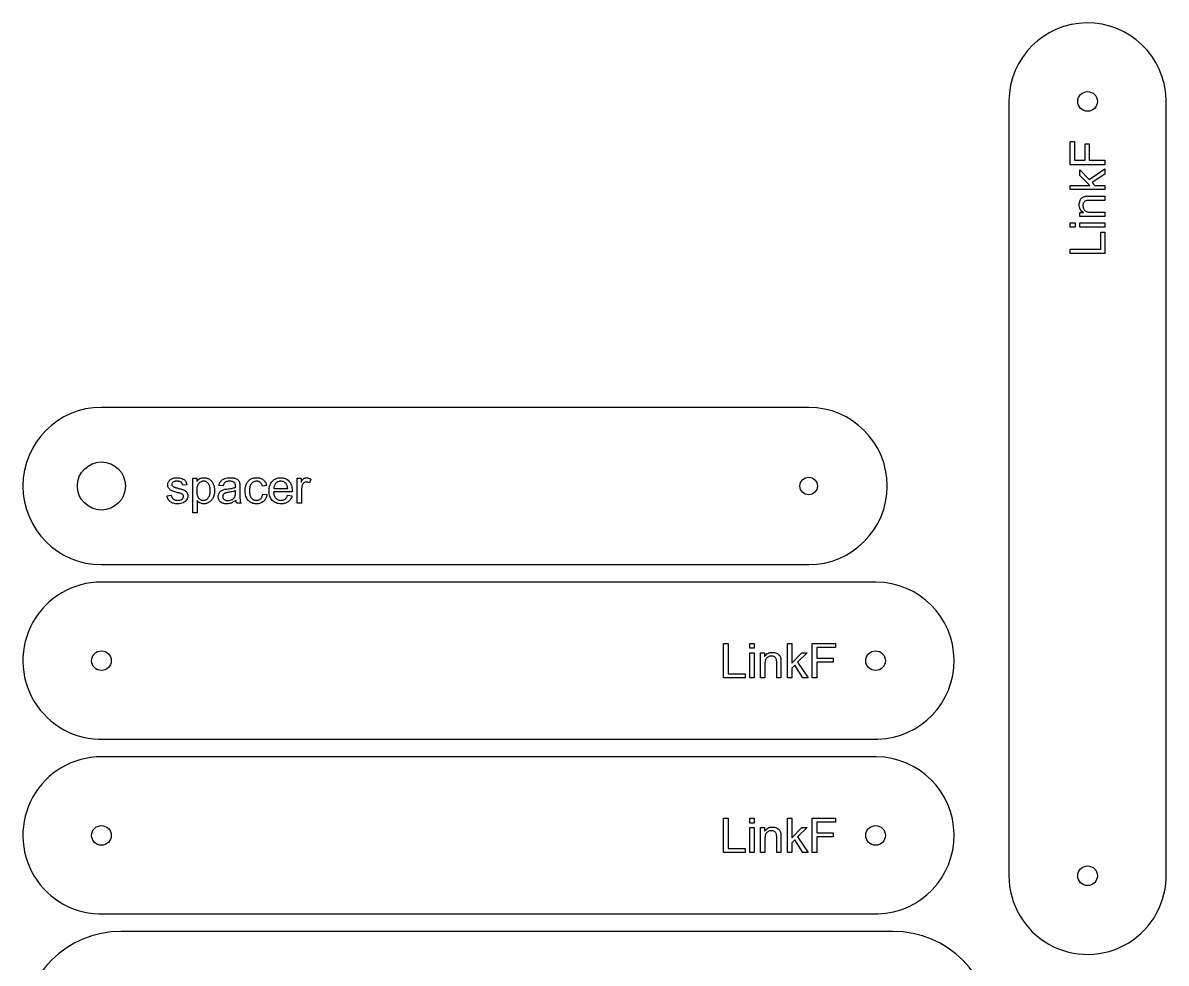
# Model space of a CAD drawing. Header units: millimetres. Extents: x 19 to 1150, y 19 to 1150.
# Drawn here: x 509 to 1033, y 487 to 917 of the extents above; entities that cross this region are included whole.
import ezdxf

# ---------------------------------------------------------------- set-up
doc = ezdxf.new("R2010")
doc.units = ezdxf.units.MM
doc.layers.add('cut', color=5, linetype='Continuous', true_color=0x0000ff)
doc.layers.add('line engraving', color=1, linetype='Continuous', true_color=0xff0000)

msp = doc.modelspace()

# ---------------------------------------------------------------- linework, layer by layer
at = {"layer": 'cut', "color": 5, "true_color": 0x0000ff}
for points in [[(960.7, 526.5, 1.015779), (1032.68, 527.63), (1032.68, 882.19, 0.980982), (960.7, 881.39)], [(545, 741, 1), (545, 669), (868.96, 669, 0.999274), (868.96, 741)], [(545, 661, 1.015779), (546.13, 589.02), (900.69, 589.02, 0.980982), (899.89, 661)], [(545, 581, 1.015779), (546.13, 509.02), (900.69, 509.02, 0.980982), (899.89, 581)], [(907.7, 411, 1), (907.7, 501), (554, 501, 1), (554, 411)]]:
    msp.add_lwpolyline(points, format="xyb", close=True, dxfattribs=at)
for centre, radius in [((996.7, 881.1), 4.5), ((545, 705), 11), ((868.94, 705), 4), ((545, 625), 4.5), ((899.6, 625), 4.5), ((545, 545), 4.5), ((899.6, 545), 4.5), ((996.7, 526.5), 4.5)]:
    msp.add_circle(centre, radius, dxfattribs=at)
at = {"layer": 'line engraving', "color": 1, "true_color": 0xff0000}
for points in [[(1004.6, 852.12), (988.8, 852.12), (988.8, 862.78), (990.67, 862.78), (990.67, 854.21), (995.56, 854.21), (995.56, 861.63), (997.42, 861.63), (997.42, 854.21), (1004.6, 854.21), (1004.6, 852.12)], [(1004.6, 840.74), (988.8, 840.74), (988.8, 842.68), (997.81, 842.68), (993.15, 847.27), (993.15, 849.78), (997.4, 845.41), (1004.6, 850.23), (1004.6, 847.83), (998.75, 844.05), (1000.06, 842.68), (1004.6, 842.68), (1004.6, 840.74)], [(1004.6, 828.46), (993.15, 828.46), (993.15, 830.21), (994.78, 830.21), (994.34, 830.54), (993.96, 830.91), (993.63, 831.31), (993.37, 831.75), (993.16, 832.22), (993.01, 832.73), (992.93, 833.27), (992.9, 833.85), (992.92, 834.35), (992.99, 834.84), (993.11, 835.31), (993.27, 835.75), (993.47, 836.16), (993.7, 836.51), (993.96, 836.81), (994.24, 837.05), (994.56, 837.25), (994.9, 837.41), (995.28, 837.55), (995.68, 837.65), (995.82, 837.68), (996, 837.7), (996.19, 837.72), (996.42, 837.73), (996.67, 837.74), (996.94, 837.75), (997.24, 837.76), (997.56, 837.76), (1004.6, 837.76), (1004.6, 835.82), (997.64, 835.82), (997.08, 835.81), (996.6, 835.76), (996.2, 835.69), (995.86, 835.59), (995.59, 835.46), (995.34, 835.28), (995.12, 835.06), (994.93, 834.79), (994.77, 834.49), (994.66, 834.16), (994.6, 833.81), (994.58, 833.44), (994.59, 833.13), (994.63, 832.84), (994.69, 832.56), (994.77, 832.28), (994.88, 832.02), (995.02, 831.77), (995.18, 831.53), (995.36, 831.3), (995.58, 831.09), (995.85, 830.91), (996.15, 830.75), (996.5, 830.62), (996.9, 830.53), (997.34, 830.46), (997.82, 830.41), (998.35, 830.4), (1004.6, 830.4), (1004.6, 828.46)], [(991.03, 823.57), (988.8, 823.57), (988.8, 825.51), (991.03, 825.51), (991.03, 823.57)], [(1004.6, 823.57), (993.15, 823.57), (993.15, 825.51), (1004.6, 825.51), (1004.6, 823.57)], [(1004.6, 811.45), (988.8, 811.45), (988.8, 813.54), (1002.73, 813.54), (1002.73, 821.32), (1004.6, 821.32), (1004.6, 811.45)], [(575.05, 700.52), (576.97, 700.82), (577.02, 700.54), (577.09, 700.28), (577.17, 700.03), (577.28, 699.8), (577.4, 699.59), (577.54, 699.39), (577.7, 699.21), (577.87, 699.05), (578.07, 698.91), (578.28, 698.78), (578.51, 698.68), (578.76, 698.59), (579.02, 698.52), (579.31, 698.48), (579.61, 698.45), (579.94, 698.44), (580.26, 698.45), (580.56, 698.47), (580.84, 698.51), (581.1, 698.57), (581.34, 698.65), (581.55, 698.74), (581.75, 698.85), (581.92, 698.98), (582.07, 699.12), (582.2, 699.27), (582.31, 699.42), (582.4, 699.57), (582.47, 699.74), (582.52, 699.9), (582.55, 700.08), (582.56, 700.26), (582.53, 700.57), (582.42, 700.85), (582.24, 701.09), (581.99, 701.29), (581.88, 701.36), (581.72, 701.43), (581.53, 701.51), (581.3, 701.59), (581.03, 701.67), (580.73, 701.76), (580.39, 701.85), (580.01, 701.95), (579.5, 702.08), (579.03, 702.21), (578.6, 702.33), (578.2, 702.45), (577.86, 702.57), (577.55, 702.68), (577.28, 702.78), (577.05, 702.88), (576.67, 703.1), (576.33, 703.35), (576.04, 703.64), (575.8, 703.97), (575.62, 704.33), (575.48, 704.7), (575.4, 705.1), (575.38, 705.51), (575.4, 705.88), (575.47, 706.24), (575.57, 706.59), (575.73, 706.92), (575.92, 707.24), (576.14, 707.52), (576.4, 707.78), (576.68, 708.01), (576.93, 708.17), (577.22, 708.31), (577.55, 708.45), (577.92, 708.57), (578.31, 708.67), (578.72, 708.75), (579.15, 708.79), (579.59, 708.8), (580.24, 708.78), (580.86, 708.71), (581.43, 708.59), (581.96, 708.42), (582.43, 708.2), (582.84, 707.96), (583.18, 707.68), (583.46, 707.37), (583.68, 707.01), (583.87, 706.59), (584.02, 706.12), (584.13, 705.59), (582.23, 705.33), (582.14, 705.75), (581.98, 706.12), (581.76, 706.44), (581.48, 706.71), (581.32, 706.83), (581.14, 706.93), (580.95, 707.02), (580.73, 707.09), (580.51, 707.14), (580.26, 707.18), (580.01, 707.2), (579.73, 707.21), (579.41, 707.2), (579.11, 707.18), (578.84, 707.15), (578.59, 707.1), (578.36, 707.04), (578.16, 706.96), (577.98, 706.87), (577.82, 706.77), (577.57, 706.54), (577.4, 706.29), (577.29, 706.02), (577.25, 705.73), (577.27, 705.55), (577.31, 705.37), (577.39, 705.21), (577.49, 705.05), (577.62, 704.9), (577.79, 704.77), (578, 704.65), (578.23, 704.54), (578.32, 704.51), (578.45, 704.47), (578.61, 704.42), (578.81, 704.36), (579.04, 704.29), (579.31, 704.22), (579.61, 704.13), (579.95, 704.04), (580.44, 703.91), (580.9, 703.78), (581.31, 703.66), (581.69, 703.54), (582.03, 703.43), (582.33, 703.33), (582.6, 703.23), (582.82, 703.14), (583.2, 702.95), (583.54, 702.71), (583.84, 702.44), (584.09, 702.12), (584.3, 701.77), (584.44, 701.37), (584.53, 700.94), (584.56, 700.46), (584.52, 699.99), (584.42, 699.52), (584.24, 699.07), (583.99, 698.64), (583.68, 698.23), (583.3, 697.88), (582.86, 697.57), (582.36, 697.31), (581.81, 697.11), (581.22, 696.96), (580.6, 696.87), (579.95, 696.84), (579.41, 696.86), (578.9, 696.9), (578.42, 696.97), (577.98, 697.07), (577.57, 697.21), (577.2, 697.36), (576.86, 697.55), (576.55, 697.77), (576.27, 698.02), (576.02, 698.29), (575.79, 698.59), (575.59, 698.92), (575.42, 699.28), (575.27, 699.66), (575.15, 700.08), (575.05, 700.52)], [(586.86, 692.72), (586.86, 708.55), (588.63, 708.55), (588.63, 707.06), (588.95, 707.47), (589.3, 707.82), (589.66, 708.12), (590.04, 708.37), (590.46, 708.56), (590.91, 708.69), (591.41, 708.78), (591.95, 708.8), (592.31, 708.79), (592.66, 708.76), (593, 708.7), (593.33, 708.62), (593.65, 708.51), (593.95, 708.38), (594.25, 708.23), (594.54, 708.05), (594.81, 707.85), (595.06, 707.63), (595.3, 707.4), (595.52, 707.14), (595.72, 706.86), (595.91, 706.57), (596.08, 706.26), (596.23, 705.92), (596.48, 705.22), (596.66, 704.48), (596.76, 703.71), (596.8, 702.91), (596.79, 702.48), (596.76, 702.05), (596.71, 701.64), (596.64, 701.24), (596.55, 700.85), (596.44, 700.47), (596.32, 700.1), (596.17, 699.75), (596, 699.41), (595.82, 699.09), (595.62, 698.78), (595.4, 698.51), (595.16, 698.25), (594.9, 698.01), (594.63, 697.79), (594.34, 697.59), (594.03, 697.42), (593.73, 697.26), (593.42, 697.14), (593.1, 697.03), (592.79, 696.95), (592.47, 696.89), (592.14, 696.85), (591.81, 696.84), (591.34, 696.87), (590.89, 696.95), (590.47, 697.07), (590.07, 697.25), (589.7, 697.47), (589.37, 697.72), (589.07, 697.99), (588.8, 698.29), (588.8, 692.72), (586.86, 692.72)], [(588.62, 702.76), (588.63, 702.22), (588.68, 701.73), (588.75, 701.26), (588.84, 700.84), (588.97, 700.45), (589.12, 700.09), (589.31, 699.78), (589.52, 699.49), (589.74, 699.25), (589.99, 699.03), (590.24, 698.85), (590.5, 698.7), (590.78, 698.59), (591.07, 698.5), (591.37, 698.45), (591.68, 698.44), (592, 698.45), (592.3, 698.51), (592.6, 698.59), (592.88, 698.71), (593.15, 698.87), (593.41, 699.05), (593.66, 699.28), (593.9, 699.53), (594.11, 699.82), (594.3, 700.15), (594.46, 700.52), (594.59, 700.93), (594.69, 701.37), (594.76, 701.85), (594.8, 702.37), (594.82, 702.92), (594.8, 703.45), (594.76, 703.95), (594.69, 704.41), (594.59, 704.83), (594.47, 705.23), (594.31, 705.58), (594.13, 705.91), (593.92, 706.2), (593.69, 706.45), (593.45, 706.67), (593.19, 706.86), (592.93, 707.01), (592.66, 707.13), (592.37, 707.22), (592.07, 707.27), (591.77, 707.28), (591.46, 707.27), (591.17, 707.21), (590.88, 707.12), (590.6, 706.99), (590.33, 706.83), (590.07, 706.63), (589.82, 706.4), (589.57, 706.13), (589.35, 705.82), (589.16, 705.48), (588.99, 705.11), (588.86, 704.71), (588.75, 704.27), (588.68, 703.8), (588.64, 703.29), (588.62, 702.76)], [(606.6, 698.51), (606.07, 698.09), (605.55, 697.73), (605.03, 697.44), (604.53, 697.22), (604.02, 697.06), (603.5, 696.94), (602.95, 696.87), (602.39, 696.84), (601.93, 696.86), (601.5, 696.9), (601.1, 696.97), (600.72, 697.07), (600.38, 697.2), (600.05, 697.36), (599.76, 697.55), (599.49, 697.76), (599.26, 698), (599.05, 698.26), (598.88, 698.53), (598.73, 698.81), (598.62, 699.12), (598.54, 699.43), (598.5, 699.77), (598.48, 700.12), (598.5, 700.53), (598.58, 700.92), (598.7, 701.3), (598.86, 701.65), (599.07, 701.98), (599.3, 702.28), (599.57, 702.54), (599.86, 702.77), (600.18, 702.97), (600.52, 703.14), (600.88, 703.28), (601.26, 703.41), (601.58, 703.48), (601.98, 703.55), (602.44, 703.63), (602.98, 703.7), (603.55, 703.77), (604.08, 703.84), (604.57, 703.92), (605.02, 704), (605.44, 704.09), (605.81, 704.18), (606.15, 704.27), (606.44, 704.36), (606.45, 704.55), (606.45, 704.69), (606.45, 704.8), (606.45, 704.87), (606.45, 705.16), (606.42, 705.42), (606.38, 705.66), (606.32, 705.88), (606.24, 706.08), (606.15, 706.25), (606.03, 706.41), (605.9, 706.54), (605.71, 706.7), (605.49, 706.83), (605.25, 706.94), (604.98, 707.03), (604.69, 707.11), (604.38, 707.16), (604.05, 707.19), (603.7, 707.2), (603.36, 707.19), (603.06, 707.17), (602.77, 707.13), (602.51, 707.08), (602.26, 707.01), (602.05, 706.93), (601.85, 706.83), (601.68, 706.72), (601.52, 706.59), (601.37, 706.43), (601.23, 706.26), (601.11, 706.05), (600.99, 705.83), (600.89, 705.58), (600.79, 705.31), (600.71, 705.02), (598.81, 705.28), (598.96, 705.86), (599.16, 706.38), (599.39, 706.84), (599.67, 707.25), (599.99, 707.6), (600.39, 707.91), (600.85, 708.18), (601.38, 708.4), (601.96, 708.58), (602.59, 708.7), (603.26, 708.78), (603.98, 708.8), (604.33, 708.8), (604.67, 708.78), (605, 708.76), (605.3, 708.72), (605.59, 708.67), (605.86, 708.61), (606.12, 708.54), (606.36, 708.46), (606.78, 708.28), (607.15, 708.07), (607.46, 707.84), (607.7, 707.59), (607.9, 707.31), (608.07, 707), (608.21, 706.65), (608.31, 706.27), (608.33, 706.14), (608.35, 705.97), (608.37, 705.79), (608.38, 705.58), (608.39, 705.34), (608.4, 705.08), (608.4, 704.79), (608.4, 704.48), (608.4, 701.9), (608.41, 701.25), (608.41, 700.67), (608.42, 700.15), (608.44, 699.69), (608.45, 699.29), (608.47, 698.96), (608.5, 698.69), (608.53, 698.48), (608.61, 698.12), (608.71, 697.77), (608.85, 697.43), (609.02, 697.1), (606.99, 697.1), (606.86, 697.42), (606.75, 697.76), (606.66, 698.12), (606.6, 698.51)], [(618.88, 701.29), (620.79, 701.05), (620.69, 700.57), (620.57, 700.11), (620.41, 699.69), (620.23, 699.29), (620.01, 698.92), (619.77, 698.57), (619.49, 698.25), (619.19, 697.96), (618.85, 697.7), (618.5, 697.47), (618.14, 697.28), (617.75, 697.12), (617.35, 697), (616.92, 696.91), (616.48, 696.86), (616.02, 696.84), (615.45, 696.87), (614.91, 696.94), (614.39, 697.06), (613.9, 697.23), (613.45, 697.44), (613.02, 697.71), (612.62, 698.02), (612.25, 698.38), (611.91, 698.78), (611.62, 699.23), (611.38, 699.72), (611.18, 700.25), (611.02, 700.82), (610.91, 701.43), (610.84, 702.08), (610.82, 702.78), (610.83, 703.24), (610.86, 703.68), (610.9, 704.11), (610.97, 704.52), (611.06, 704.92), (611.16, 705.3), (611.29, 705.67), (611.43, 706.02), (611.6, 706.36), (611.78, 706.68), (611.98, 706.97), (612.21, 707.24), (612.45, 707.49), (612.71, 707.72), (613, 707.92), (613.3, 708.11), (613.62, 708.27), (613.94, 708.41), (614.27, 708.53), (614.61, 708.63), (614.96, 708.71), (615.31, 708.76), (615.67, 708.79), (616.03, 708.8), (616.49, 708.79), (616.92, 708.74), (617.34, 708.67), (617.73, 708.57), (618.1, 708.44), (618.45, 708.27), (618.78, 708.08), (619.08, 707.86), (619.37, 707.61), (619.62, 707.34), (619.85, 707.04), (620.06, 706.72), (620.23, 706.37), (620.38, 706), (620.51, 705.6), (620.6, 705.18), (618.72, 704.89), (618.64, 705.17), (618.56, 705.43), (618.46, 705.68), (618.34, 705.9), (618.22, 706.11), (618.08, 706.3), (617.93, 706.47), (617.76, 706.63), (617.59, 706.76), (617.4, 706.88), (617.21, 706.98), (617.01, 707.06), (616.8, 707.13), (616.58, 707.17), (616.35, 707.2), (616.11, 707.21), (615.75, 707.19), (615.41, 707.14), (615.09, 707.06), (614.78, 706.95), (614.49, 706.8), (614.22, 706.62), (613.97, 706.4), (613.73, 706.16), (613.51, 705.88), (613.33, 705.56), (613.17, 705.2), (613.04, 704.8), (612.94, 704.37), (612.87, 703.89), (612.83, 703.38), (612.81, 702.83), (612.83, 702.28), (612.87, 701.76), (612.94, 701.28), (613.03, 700.84), (613.16, 700.44), (613.31, 700.08), (613.49, 699.76), (613.7, 699.48), (613.92, 699.24), (614.17, 699.03), (614.43, 698.85), (614.71, 698.7), (615.01, 698.58), (615.32, 698.5), (615.65, 698.45), (616, 698.44), (616.28, 698.45), (616.55, 698.48), (616.8, 698.54), (617.05, 698.61), (617.28, 698.71), (617.5, 698.83), (617.71, 698.97), (617.91, 699.14), (618.09, 699.33), (618.26, 699.54), (618.4, 699.77), (618.53, 700.03), (618.65, 700.31), (618.74, 700.61), (618.82, 700.94), (618.88, 701.29)], [(630.28, 700.79), (632.28, 700.54), (632.15, 700.11), (632, 699.71), (631.81, 699.33), (631.61, 698.98), (631.37, 698.65), (631.12, 698.35), (630.83, 698.07), (630.53, 697.81), (630.19, 697.59), (629.84, 697.39), (629.46, 697.22), (629.07, 697.09), (628.65, 696.98), (628.2, 696.9), (627.74, 696.86), (627.25, 696.84), (626.64, 696.87), (626.06, 696.94), (625.51, 697.06), (625, 697.23), (624.52, 697.45), (624.07, 697.71), (623.65, 698.03), (623.27, 698.39), (622.92, 698.8), (622.63, 699.24), (622.37, 699.72), (622.17, 700.25), (622.01, 700.81), (621.89, 701.41), (621.82, 702.05), (621.8, 702.73), (621.82, 703.43), (621.89, 704.09), (622.01, 704.71), (622.17, 705.29), (622.38, 705.83), (622.63, 706.33), (622.94, 706.79), (623.29, 707.21), (623.67, 707.58), (624.08, 707.91), (624.52, 708.18), (624.99, 708.41), (625.49, 708.58), (626.01, 708.7), (626.56, 708.78), (627.14, 708.8), (627.7, 708.78), (628.24, 708.71), (628.75, 708.58), (629.23, 708.41), (629.68, 708.19), (630.11, 707.93), (630.52, 707.61), (630.89, 707.24), (631.23, 706.83), (631.53, 706.38), (631.78, 705.89), (631.98, 705.36), (632.14, 704.79), (632.26, 704.18), (632.32, 703.53), (632.35, 702.85), (632.35, 702.75), (632.34, 702.63), (632.34, 702.49), (632.34, 702.33), (623.8, 702.33), (623.84, 701.87), (623.91, 701.44), (624, 701.04), (624.12, 700.66), (624.27, 700.32), (624.44, 700), (624.64, 699.7), (624.87, 699.44), (625.12, 699.21), (625.38, 699), (625.66, 698.83), (625.95, 698.69), (626.25, 698.58), (626.57, 698.5), (626.91, 698.45), (627.26, 698.44), (627.52, 698.45), (627.78, 698.47), (628.02, 698.52), (628.25, 698.58), (628.47, 698.66), (628.69, 698.75), (628.89, 698.87), (629.08, 699), (629.27, 699.15), (629.44, 699.32), (629.6, 699.51), (629.76, 699.73), (629.9, 699.96), (630.04, 700.21), (630.16, 700.49), (630.28, 700.79)], [(623.91, 703.92), (630.3, 703.92), (630.26, 704.27), (630.21, 704.6), (630.14, 704.9), (630.05, 705.19), (629.95, 705.45), (629.84, 705.68), (629.71, 705.9), (629.57, 706.09), (629.33, 706.35), (629.07, 706.58), (628.8, 706.77), (628.5, 706.93), (628.19, 707.05), (627.87, 707.14), (627.53, 707.19), (627.16, 707.21), (626.84, 707.2), (626.52, 707.15), (626.22, 707.08), (625.93, 706.99), (625.66, 706.86), (625.4, 706.71), (625.15, 706.52), (624.92, 706.31), (624.7, 706.08), (624.51, 705.83), (624.35, 705.56), (624.21, 705.27), (624.1, 704.96), (624.01, 704.63), (623.95, 704.29), (623.91, 703.92)], [(634.7, 697.1), (634.7, 708.55), (636.44, 708.55), (636.44, 706.81), (636.61, 707.1), (636.77, 707.37), (636.93, 707.61), (637.08, 707.82), (637.24, 708.01), (637.39, 708.17), (637.53, 708.31), (637.68, 708.42), (637.97, 708.59), (638.27, 708.71), (638.59, 708.78), (638.92, 708.8), (639.41, 708.76), (639.91, 708.65), (640.41, 708.45), (640.91, 708.18), (640.25, 706.38), (639.89, 706.56), (639.53, 706.69), (639.18, 706.77), (638.82, 706.8), (638.51, 706.78), (638.22, 706.7), (637.94, 706.58), (637.68, 706.42), (637.45, 706.21), (637.25, 705.96), (637.09, 705.68), (636.96, 705.36), (636.82, 704.83), (636.72, 704.27), (636.66, 703.69), (636.64, 703.09), (636.64, 697.1), (634.7, 697.1)], [(606.44, 702.85), (606.16, 702.74), (605.85, 702.64), (605.5, 702.54), (605.12, 702.45), (604.71, 702.36), (604.27, 702.27), (603.79, 702.19), (603.28, 702.11), (602.99, 702.07), (602.72, 702.02), (602.48, 701.98), (602.25, 701.93), (602.05, 701.88), (601.88, 701.83), (601.72, 701.78), (601.58, 701.72), (601.35, 701.6), (601.14, 701.46), (600.97, 701.29), (600.82, 701.09), (600.7, 700.88), (600.62, 700.66), (600.57, 700.42), (600.55, 700.17), (600.56, 699.98), (600.59, 699.8), (600.63, 699.63), (600.7, 699.46), (600.78, 699.3), (600.88, 699.15), (601, 699.01), (601.14, 698.88), (601.29, 698.76), (601.46, 698.65), (601.65, 698.56), (601.86, 698.49), (602.08, 698.44), (602.32, 698.39), (602.58, 698.37), (602.86, 698.36), (603.4, 698.39), (603.91, 698.49), (604.4, 698.64), (604.85, 698.85), (605.26, 699.12), (605.61, 699.43), (605.9, 699.79), (606.13, 700.19), (606.2, 700.37), (606.27, 700.56), (606.32, 700.78), (606.37, 701.01), (606.4, 701.26), (606.42, 701.53), (606.44, 701.82), (606.44, 702.13), (606.44, 702.85)], [(829.95, 617.1), (829.95, 632.9), (832.04, 632.9), (832.04, 618.97), (839.82, 618.97), (839.82, 617.1), (829.95, 617.1)], [(842.07, 630.67), (842.07, 632.9), (844.01, 632.9), (844.01, 630.67), (842.07, 630.67)], [(842.07, 617.1), (842.07, 628.55), (844.01, 628.55), (844.01, 617.1), (842.07, 617.1)], [(846.96, 617.1), (846.96, 628.55), (848.71, 628.55), (848.71, 626.92), (849.04, 627.36), (849.41, 627.74), (849.81, 628.07), (850.25, 628.33), (850.72, 628.54), (851.23, 628.69), (851.77, 628.77), (852.35, 628.8), (852.85, 628.78), (853.34, 628.71), (853.81, 628.59), (854.25, 628.43), (854.66, 628.23), (855.01, 628), (855.31, 627.74), (855.55, 627.46), (855.75, 627.14), (855.91, 626.8), (856.05, 626.42), (856.15, 626.02), (856.18, 625.88), (856.2, 625.7), (856.22, 625.51), (856.23, 625.28), (856.24, 625.03), (856.25, 624.76), (856.26, 624.46), (856.26, 624.14), (856.26, 617.1), (854.32, 617.1), (854.32, 624.06), (854.31, 624.62), (854.26, 625.1), (854.19, 625.5), (854.09, 625.84), (853.96, 626.11), (853.78, 626.36), (853.56, 626.58), (853.29, 626.77), (852.99, 626.93), (852.66, 627.04), (852.31, 627.1), (851.94, 627.12), (851.63, 627.11), (851.34, 627.07), (851.06, 627.01), (850.78, 626.93), (850.52, 626.82), (850.27, 626.68), (850.03, 626.52), (849.8, 626.34), (849.59, 626.12), (849.41, 625.85), (849.25, 625.55), (849.12, 625.2), (849.03, 624.8), (848.96, 624.36), (848.91, 623.88), (848.9, 623.35), (848.9, 617.1), (846.96, 617.1)], [(859.24, 617.1), (859.24, 632.9), (861.18, 632.9), (861.18, 623.89), (865.77, 628.55), (868.28, 628.55), (863.91, 624.3), (868.73, 617.1), (866.33, 617.1), (862.55, 622.95), (861.18, 621.64), (861.18, 617.1), (859.24, 617.1)], [(870.62, 617.1), (870.62, 632.9), (881.28, 632.9), (881.28, 631.03), (872.71, 631.03), (872.71, 626.14), (880.13, 626.14), (880.13, 624.28), (872.71, 624.28), (872.71, 617.1), (870.62, 617.1)], [(829.95, 537.1), (829.95, 552.9), (832.04, 552.9), (832.04, 538.97), (839.82, 538.97), (839.82, 537.1), (829.95, 537.1)], [(842.07, 550.67), (842.07, 552.9), (844.01, 552.9), (844.01, 550.67), (842.07, 550.67)], [(859.24, 537.1), (859.24, 552.9), (861.18, 552.9), (861.18, 543.89), (865.77, 548.55), (868.28, 548.55), (863.91, 544.3), (868.73, 537.1), (866.33, 537.1), (862.55, 542.95), (861.18, 541.64), (861.18, 537.1), (859.24, 537.1)], [(870.62, 537.1), (870.62, 552.9), (881.28, 552.9), (881.28, 551.03), (872.71, 551.03), (872.71, 546.14), (880.13, 546.14), (880.13, 544.28), (872.71, 544.28), (872.71, 537.1), (870.62, 537.1)], [(842.07, 537.1), (842.07, 548.55), (844.01, 548.55), (844.01, 537.1), (842.07, 537.1)], [(846.96, 537.1), (846.96, 548.55), (848.71, 548.55), (848.71, 546.92), (849.04, 547.36), (849.41, 547.74), (849.81, 548.07), (850.25, 548.33), (850.72, 548.54), (851.23, 548.69), (851.77, 548.77), (852.35, 548.8), (852.85, 548.78), (853.34, 548.71), (853.81, 548.59), (854.25, 548.43), (854.66, 548.23), (855.01, 548), (855.31, 547.74), (855.55, 547.46), (855.75, 547.14), (855.91, 546.8), (856.05, 546.42), (856.15, 546.02), (856.18, 545.88), (856.2, 545.7), (856.22, 545.51), (856.23, 545.28), (856.24, 545.03), (856.25, 544.76), (856.26, 544.46), (856.26, 544.14), (856.26, 537.1), (854.32, 537.1), (854.32, 544.06), (854.31, 544.62), (854.26, 545.1), (854.19, 545.5), (854.09, 545.84), (853.96, 546.11), (853.78, 546.36), (853.56, 546.58), (853.29, 546.77), (852.99, 546.93), (852.66, 547.04), (852.31, 547.1), (851.94, 547.12), (851.63, 547.11), (851.34, 547.07), (851.06, 547.01), (850.78, 546.93), (850.52, 546.82), (850.27, 546.68), (850.03, 546.52), (849.8, 546.34), (849.59, 546.12), (849.41, 545.85), (849.25, 545.55), (849.12, 545.2), (849.03, 544.8), (848.96, 544.36), (848.91, 543.88), (848.9, 543.35), (848.9, 537.1), (846.96, 537.1)]]:
    msp.add_lwpolyline(points, dxfattribs=at)

doc.saveas('drawing.dxf')
